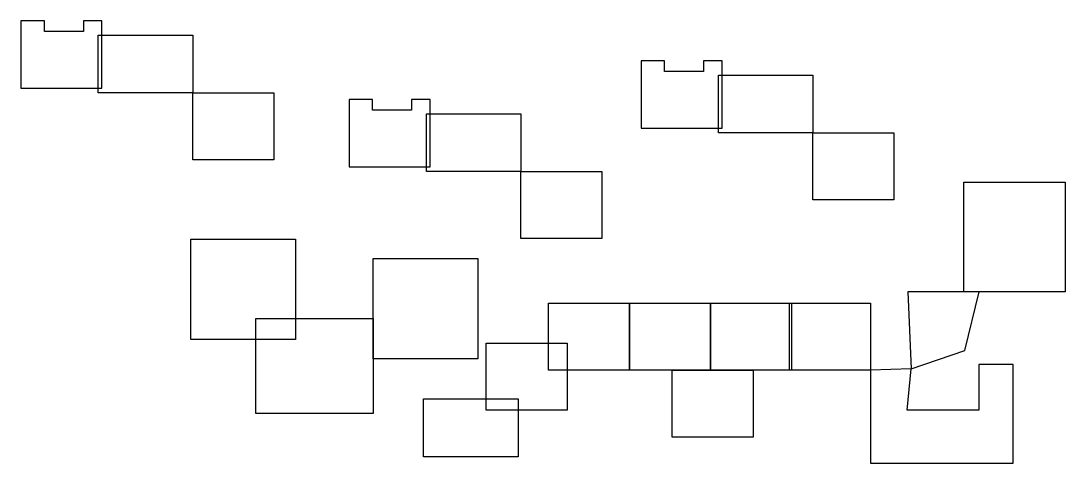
# Model space of a CAD drawing. Header units: millimetres. Extents: x -121 to 153, y -50 to 320.
# Drawn here: x -120.7 to 153, y 203.8 to 319.6 of the extents above.
import ezdxf

# ---------------------------------------------------------------- set-up
doc = ezdxf.new("R2010")
doc.units = ezdxf.units.MM
doc.layers.add('TEST', color=7, linetype='Continuous')

msp = doc.modelspace()

# ---------------------------------------------------------------- linework, layer by layer
at = {"layer": 'TEST'}
for points in [[(-114.51, 319.57), (-120.68, 319.57), (-120.68, 302.01), (-99.44, 302.01), (-99.44, 319.57), (-104.3, 319.57), (-104.3, 316.78), (-114.51, 316.78)], [(-100.4, 315.86), (-75.65, 315.86), (-75.65, 300.75), (-100.4, 300.75)], [(48.02, 309.09), (41.85, 309.09), (41.85, 291.53), (63.09, 291.53), (63.09, 309.09), (58.23, 309.09), (58.23, 306.29), (48.02, 306.29)], [(62.13, 305.38), (86.88, 305.38), (86.88, 290.26), (62.13, 290.26)], [(-75.65, 300.75), (-54.42, 300.75), (-54.42, 283.19), (-75.65, 283.19)], [(-28.49, 298.97), (-34.65, 298.97), (-34.65, 281.41), (-13.42, 281.41), (-13.42, 298.97), (-18.28, 298.97), (-18.28, 296.17), (-28.49, 296.17)], [(-14.38, 295.25), (10.37, 295.25), (10.37, 280.14), (-14.38, 280.14)], [(86.88, 290.26), (108.11, 290.26), (108.11, 272.7), (86.88, 272.7)], [(10.37, 280.14), (31.6, 280.14), (31.6, 262.58), (10.37, 262.58)], [(126.46, 277.36), (152.99, 277.36), (152.99, 248.69), (126.46, 248.69)], [(-76.12, 262.44), (-48.7, 262.44), (-48.7, 236.21), (-76.12, 236.21)], [(-28.31, 257.37), (-0.89, 257.37), (-0.89, 231.13), (-28.31, 231.13)], [(112.62, 228.55), (126.67, 233.34), (130.47, 248.69), (111.76, 248.69), (112.62, 228.55)], [(17.59, 245.71), (38.83, 245.71), (38.83, 228.15), (17.59, 228.15)], [(38.83, 245.71), (60.06, 245.71), (60.06, 228.15), (38.83, 228.15)], [(60.06, 245.71), (81.29, 245.71), (81.29, 228.15), (60.06, 228.15)], [(80.79, 245.71), (102.02, 245.71), (102.02, 228.15), (80.79, 228.15)], [(-59.06, 241.71), (-28.31, 241.71), (-28.31, 216.84), (-59.06, 216.84)], [(1.24, 235.21), (22.48, 235.21), (22.48, 217.65), (1.24, 217.65)], [(49.98, 228.15), (71.22, 228.15), (71.22, 210.59), (49.98, 210.59)], [(102.02, 228.15), (102.02, 203.84), (139.39, 203.84), (139.39, 229.61), (130.34, 229.61), (130.34, 217.68), (111.63, 217.68), (112.62, 228.55), (102.02, 228.15)], [(-15.14, 220.62), (9.61, 220.62), (9.61, 205.51), (-15.14, 205.51)]]:
    msp.add_lwpolyline(points, close=True, dxfattribs=at)

doc.saveas('drawing.dxf')
